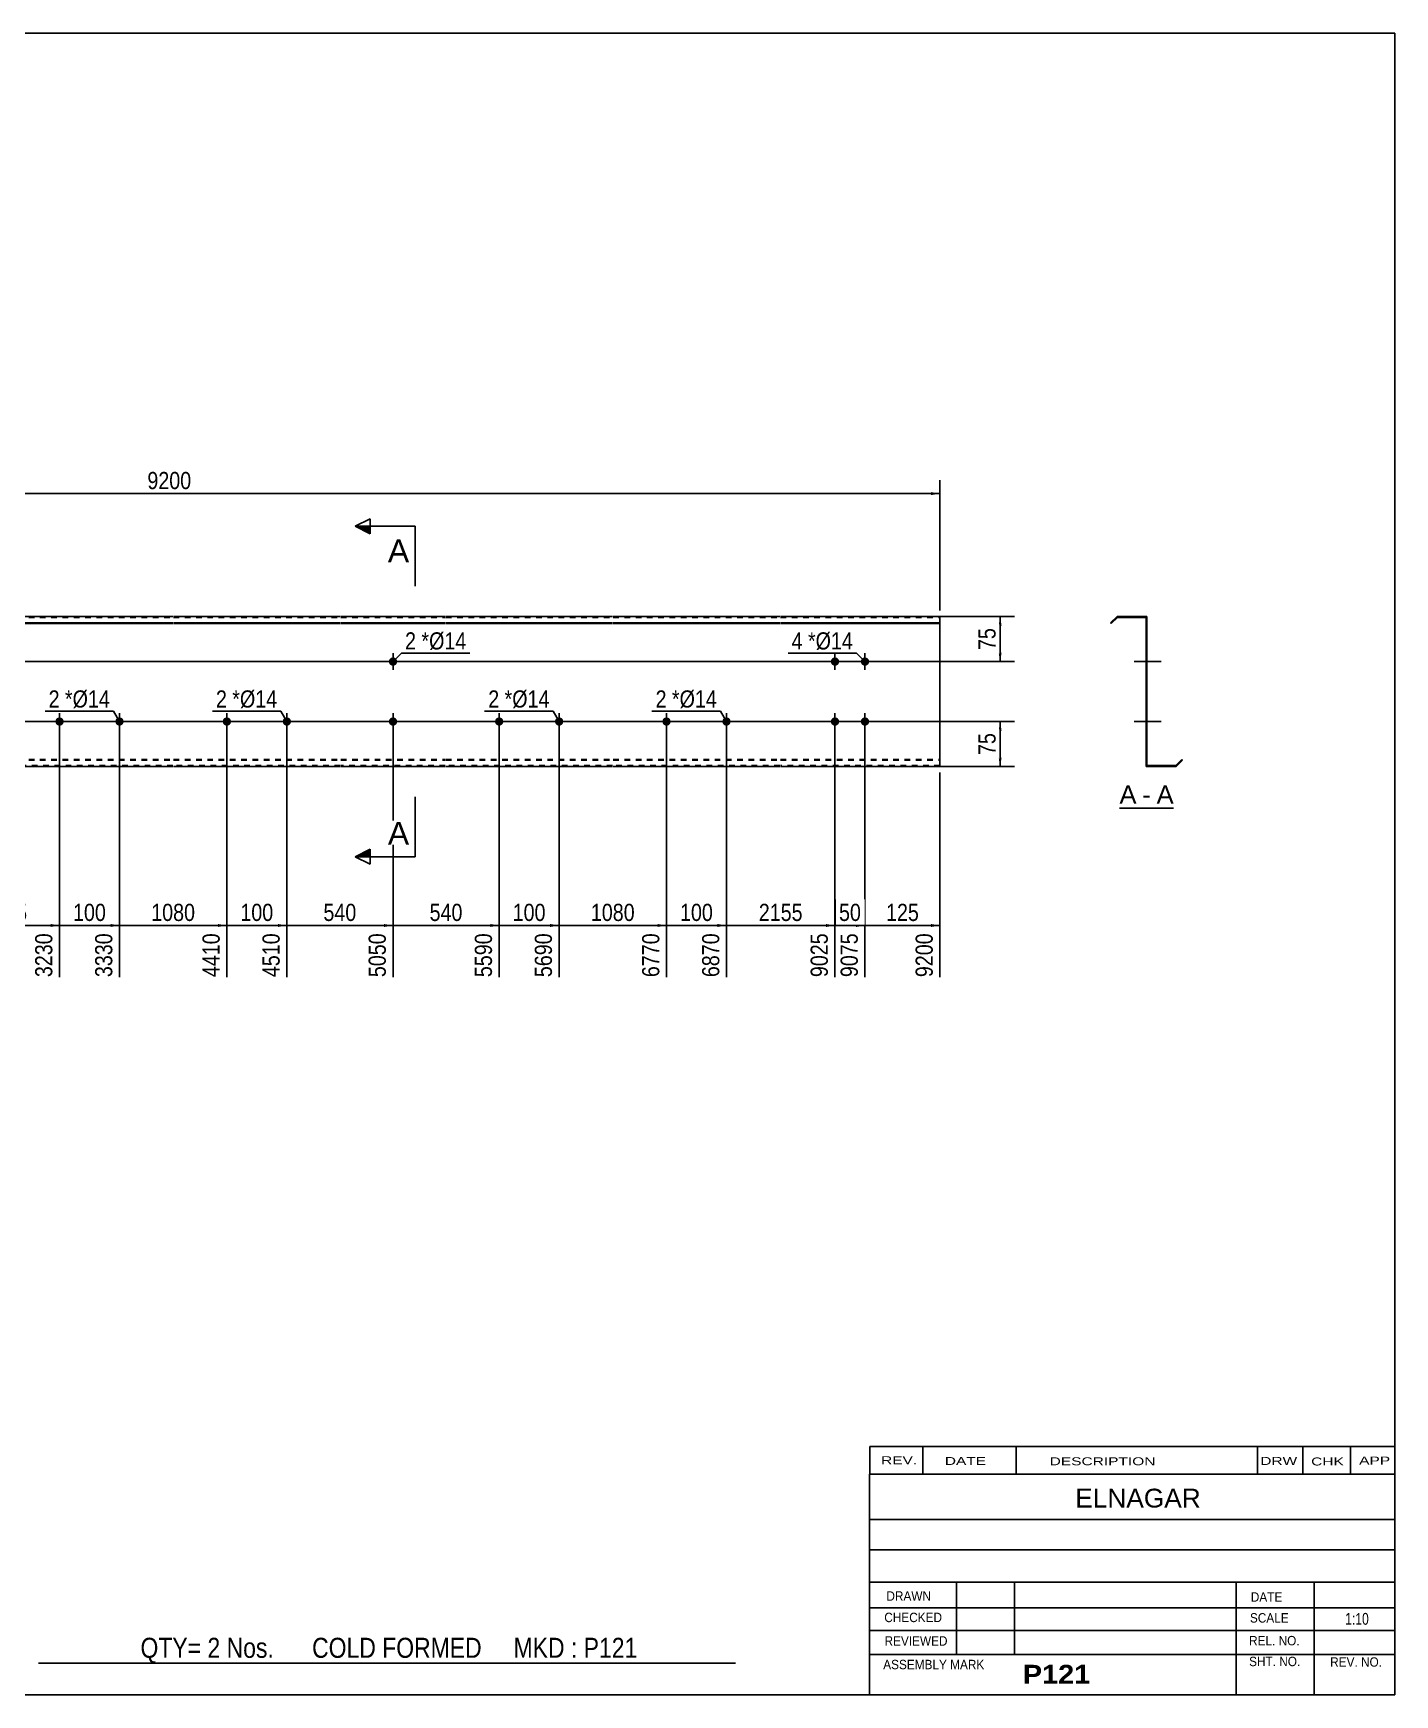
# Model space of a CAD drawing. Header units: millimetres. Extents: x -70 to 333, y -167 to 110.
# Drawn here: x 105.8 to 332.8, y -167.2 to 109.8 of the extents above; entities that cross this region are included whole.
import ezdxf

# ---------------------------------------------------------------- set-up
doc = ezdxf.new("R2010")
doc.units = ezdxf.units.MM
doc.linetypes.add('DXK_LINE_DOT1', pattern=[1.8814, 0.9407, -0.9407])
doc.styles.add('Arial', font='ARIAL.TTF', dxfattribs={"height": 0.2})
doc.styles.add('Arial Bold', font='ARIALBD.TTF', dxfattribs={"height": 0.2})
doc.styles.add('Arial Narrow', font='ARIALN.TTF', dxfattribs={"height": 0.2})

# ---------------------------------------------------------------- blocks, each defined once
blk = doc.blocks.new('Unknown-627192412-1745')
at = {"color": 5, "linetype": 'Continuous'}
for p, q in [((332.8, 109.75), (-67.2, 109.75)), ((-67.2, 109.75), (-67.2, -167.25)), ((332.8, -167.25), (332.8, 109.75)), ((-67.2, -167.25), (332.8, -167.25))]:
    blk.add_line(p, q, dxfattribs=at)
at = {"color": 174, "linetype": 'Continuous', "style": 'Arial'}
blk.add_text('Tekla structures', height=1.9102, rotation=90, dxfattribs=at).set_placement((-67.7, -166.75))
blk = doc.blocks.new('Unknown-627192412-12 - 1235')
at = {"color": 7, "linetype": 'Continuous'}
blk.add_line((286.9, -19.45), (295.93, -19.45), dxfattribs=at)
at = {"color": 0, "linetype": 'Continuous'}
blk.add_wipeout([(289.74, -18.7), (289.74, -15.5), (286.9, -15.5), (286.9, -18.7)], dxfattribs=at)
blk.add_wipeout([(292.13, -18.7), (292.13, -15.5), (290.7, -15.5), (290.7, -18.7)], dxfattribs=at)
at = {"color": 96, "linetype": 'Continuous', "style": 'Arial'}
blk.add_text('A', height=3.06, dxfattribs=at).set_placement((286.9, -18.7))
at = {"color": 0, "linetype": 'Continuous'}
blk.add_wipeout([(295.93, -18.7), (295.93, -15.5), (293.09, -15.5), (293.09, -18.7)], dxfattribs=at)
at = {"color": 96, "linetype": 'Continuous', "style": 'Arial'}
for s, p in [('A', (293.09, -18.7)), ('-', (290.7, -18.7))]:
    blk.add_text(s, height=3.06, dxfattribs=at).set_placement(p)
blk = doc.blocks.new('Bolt-627192412-1223 - 1203')
at = {"linetype": 'Continuous'}
for points in [[(183.48, -4.3, -1), (183.48, -5.7, -1)], [(193.48, -4.3, -1), (193.48, -5.7, -1)]]:
    blk.add_hatch(color=3, dxfattribs=at).paths.add_polyline_path(points)
at = {"color": 3, "linetype": 'Continuous'}
for p, q in [((182.08, -5), (184.88, -5)), ((183.48, -6.4), (183.48, -3.6)), ((192.08, -5), (194.88, -5)), ((193.48, -6.4), (193.48, -3.6))]:
    blk.add_line(p, q, dxfattribs=at)
blk = doc.blocks.new('Part-627192412-1218 - 1203')
at = {"color": 2, "linetype": 'Continuous'}
for p, q in [((0, 12.5), (0, -12.5)), ((11.6, 12.5), (0, 12.5)), ((0, 11.44), (11.6, 11.44)), ((0, 11.33), (11.6, 11.33)), ((29.89, 12.5), (11.7, 12.5)), ((11.7, 11.44), (29.89, 11.44)), ((11.7, 11.33), (29.89, 11.33)), ((64.59, 12.5), (29.99, 12.5)), ((29.99, 11.44), (64.59, 11.44)), ((29.99, 11.33), (64.59, 11.33)), ((82.88, 12.5), (64.69, 12.5)), ((64.69, 11.44), (82.88, 11.44)), ((64.69, 11.33), (82.88, 11.33)), ((101.18, 12.5), (82.98, 12.5)), ((82.98, 11.44), (101.18, 11.44)), ((82.98, 11.33), (101.18, 11.33)), ((129.08, 12.5), (101.28, 12.5)), ((101.28, 11.44), (129.08, 11.44)), ((101.28, 11.33), (129.08, 11.33)), ((156.98, 12.5), (129.18, 12.5)), ((129.18, 11.44), (156.98, 11.44)), ((129.18, 11.33), (156.98, 11.33)), ((174.48, 12.5), (157.08, 12.5)), ((157.08, 11.44), (174.48, 11.44)), ((157.08, 11.33), (174.48, 11.33)), ((202.38, 12.5), (174.58, 12.5)), ((174.58, 11.44), (202.38, 11.44)), ((174.58, 11.33), (202.38, 11.33)), ((230.28, 12.5), (202.48, 12.5)), ((202.48, 11.44), (230.28, 11.44)), ((202.48, 11.33), (230.28, 11.33)), ((256.97, 12.5), (230.38, 12.5)), ((230.38, 11.44), (256.97, 11.44)), ((230.38, 11.33), (256.97, 11.33)), ((256.97, -12.5), (256.97, 12.5)), ((11.6, -12.5), (0, -12.5)), ((29.89, -12.5), (11.7, -12.5)), ((64.59, -12.5), (29.99, -12.5)), ((82.88, -12.5), (64.69, -12.5)), ((101.18, -12.5), (82.98, -12.5)), ((129.08, -12.5), (101.28, -12.5)), ((156.98, -12.5), (129.18, -12.5)), ((174.48, -12.5), (157.08, -12.5)), ((202.38, -12.5), (174.58, -12.5)), ((230.28, -12.5), (202.48, -12.5)), ((256.97, -12.5), (230.38, -12.5))]:
    blk.add_line(p, q, dxfattribs=at)
at = {"color": 7, "linetype": 'DXK_LINE_DOT1'}
for p, q in [((0, 12.35), (11.6, 12.35)), ((11.7, 12.35), (29.89, 12.35)), ((29.99, 12.35), (64.59, 12.35)), ((64.69, 12.35), (82.88, 12.35)), ((82.98, 12.35), (101.18, 12.35)), ((101.28, 12.35), (129.08, 12.35)), ((129.18, 12.35), (156.98, 12.35)), ((157.08, 12.35), (174.48, 12.35)), ((174.58, 12.35), (202.38, 12.35)), ((202.48, 12.35), (230.28, 12.35)), ((230.38, 12.35), (256.97, 12.35)), ((0, -11.33), (11.6, -11.33)), ((0, -11.44), (11.6, -11.44)), ((11.6, -12.35), (0, -12.35)), ((11.7, -11.33), (29.89, -11.33)), ((11.7, -11.44), (29.89, -11.44)), ((29.89, -12.35), (11.7, -12.35)), ((29.99, -11.33), (64.59, -11.33)), ((29.99, -11.44), (64.59, -11.44)), ((64.59, -12.35), (29.99, -12.35)), ((64.69, -11.33), (82.88, -11.33)), ((64.69, -11.44), (82.88, -11.44)), ((82.88, -12.35), (64.69, -12.35)), ((82.98, -11.33), (101.18, -11.33)), ((82.98, -11.44), (101.18, -11.44)), ((101.18, -12.35), (82.98, -12.35)), ((101.28, -11.33), (129.08, -11.33)), ((101.28, -11.44), (129.08, -11.44)), ((129.08, -12.35), (101.28, -12.35)), ((129.18, -11.33), (156.98, -11.33)), ((129.18, -11.44), (156.98, -11.44)), ((156.98, -12.35), (129.18, -12.35)), ((157.08, -11.33), (174.48, -11.33)), ((157.08, -11.44), (174.48, -11.44)), ((174.48, -12.35), (157.08, -12.35)), ((174.58, -11.33), (202.38, -11.33)), ((174.58, -11.44), (202.38, -11.44)), ((202.38, -12.35), (174.58, -12.35)), ((202.48, -11.33), (230.28, -11.33)), ((202.48, -11.44), (230.28, -11.44)), ((230.28, -12.35), (202.48, -12.35)), ((230.38, -11.33), (256.97, -11.33)), ((230.38, -11.44), (256.97, -11.44)), ((256.97, -12.35), (230.38, -12.35))]:
    blk.add_line(p, q, dxfattribs=at)
blk = doc.blocks.new('Bolt-627192412-1221 - 1203')
at = {"linetype": 'Continuous'}
for points in [[(110.18, -4.3, -1), (110.18, -5.7, -1)], [(120.18, -4.3, -1), (120.18, -5.7, -1)]]:
    blk.add_hatch(color=3, dxfattribs=at).paths.add_polyline_path(points)
at = {"color": 3, "linetype": 'Continuous'}
for p, q in [((108.78, -5), (111.58, -5)), ((110.18, -6.4), (110.18, -3.6)), ((118.78, -5), (121.58, -5)), ((120.18, -6.4), (120.18, -3.6))]:
    blk.add_line(p, q, dxfattribs=at)
blk = doc.blocks.new('Bolt-627192412-1222 - 1203')
at = {"linetype": 'Continuous'}
for points in [[(138.08, -4.3, -1), (138.08, -5.7, -1)], [(148.08, -4.3, -1), (148.08, -5.7, -1)]]:
    blk.add_hatch(color=3, dxfattribs=at).paths.add_polyline_path(points)
at = {"color": 3, "linetype": 'Continuous'}
for p, q in [((136.68, -5), (139.48, -5)), ((138.08, -6.4), (138.08, -3.6)), ((146.68, -5), (149.48, -5)), ((148.08, -6.4), (148.08, -3.6))]:
    blk.add_line(p, q, dxfattribs=at)
blk = doc.blocks.new('Bolt-627192412-1224 - 1203')
at = {"linetype": 'Continuous'}
for points in [[(211.38, -4.3, -1), (211.38, -5.7, -1)], [(221.38, -4.3, -1), (221.38, -5.7, -1)]]:
    blk.add_hatch(color=3, dxfattribs=at).paths.add_polyline_path(points)
at = {"color": 3, "linetype": 'Continuous'}
for p, q in [((209.98, -5), (212.78, -5)), ((211.38, -6.4), (211.38, -3.6)), ((219.98, -5), (222.78, -5)), ((221.38, -6.4), (221.38, -3.6))]:
    blk.add_line(p, q, dxfattribs=at)
blk = doc.blocks.new('Bolt-627192412-1225 - 1203')
at = {"linetype": 'Continuous'}
for points in [[(238.77, 5, -1), (240.17, 5, -1)], [(243.77, 5, -1), (245.17, 5, -1)], [(238.77, -5, -1), (240.17, -5, -1)], [(243.77, -5, -1), (245.17, -5, -1)]]:
    blk.add_hatch(color=3, dxfattribs=at).paths.add_polyline_path(points)
at = {"color": 3, "linetype": 'Continuous'}
for p, q in [((239.47, 3.6), (239.47, 6.4)), ((244.47, 3.6), (244.47, 6.4)), ((238.07, 5), (240.87, 5)), ((243.07, 5), (245.87, 5)), ((238.07, -5), (240.87, -5)), ((239.47, -6.4), (239.47, -3.6)), ((243.07, -5), (245.87, -5)), ((244.47, -6.4), (244.47, -3.6))]:
    blk.add_line(p, q, dxfattribs=at)
blk = doc.blocks.new('Bolt-627192412-1229 - 1203')
at = {"linetype": 'Continuous'}
for points in [[(166.48, 5, -1), (165.08, 5, -1)], [(166.48, -5, -1), (165.08, -5, -1)]]:
    blk.add_hatch(color=3, dxfattribs=at).paths.add_polyline_path(points)
at = {"color": 3, "linetype": 'Continuous'}
for p, q in [((165.78, 6.4), (165.78, 3.6)), ((167.18, 5), (164.38, 5)), ((167.18, -5), (164.38, -5)), ((165.78, -3.6), (165.78, -6.4))]:
    blk.add_line(p, q, dxfattribs=at)
blk = doc.blocks.new('Bolt-627192412-1240 - 1235')
at = {"linetype": 'Continuous'}
blk.add_hatch(color=3, dxfattribs=at).paths.add_polyline_path([(291.49, -5.7), (291.49, -4.3), (291.34, -4.3), (291.34, -5.7)])
blk.add_hatch(color=3, dxfattribs=at).paths.add_polyline_path([(291.49, -5.7), (291.49, -4.3), (291.34, -4.3), (291.34, -5.7)])
at = {"color": 3, "linetype": 'Continuous'}
for p, q in [((290.39, -5), (293.14, -5)), ((290.39, -5), (293.14, -5)), ((291.34, -4.3), (291.49, -4.3)), ((291.34, -4.3), (291.49, -4.3)), ((291.34, -5.7), (291.49, -5.7)), ((291.34, -5.7), (291.49, -5.7))]:
    blk.add_line(p, q, dxfattribs=at)
blk = doc.blocks.new('Part-627192412-1237 - 1235')
at = {"color": 2, "linetype": 'Continuous'}
for p, q in [((286.49, 12.5), (285.43, 11.44)), ((285.43, 11.44), (285.54, 11.33)), ((286.55, 12.35), (285.54, 11.33)), ((286.49, 12.5), (291.49, 12.5)), ((286.55, 12.35), (291.34, 12.35)), ((291.34, 12.35), (291.34, -12.5)), ((291.49, -12.35), (291.49, 12.5)), ((296.34, -12.5), (291.34, -12.5)), ((296.28, -12.35), (291.49, -12.35)), ((296.28, -12.35), (297.29, -11.33)), ((296.34, -12.5), (297.4, -11.44)), ((297.4, -11.44), (297.29, -11.33))]:
    blk.add_line(p, q, dxfattribs=at)
blk = doc.blocks.new('Bolt-627192412-1238 - 1235')
at = {"linetype": 'Continuous'}
blk.add_hatch(color=3, dxfattribs=at).paths.add_polyline_path([(291.34, 5.7), (291.34, 4.3), (291.49, 4.3), (291.49, 5.7)])
blk.add_hatch(color=3, dxfattribs=at).paths.add_polyline_path([(291.34, 5.7), (291.34, 4.3), (291.49, 4.3), (291.49, 5.7)])
at = {"color": 3, "linetype": 'Continuous'}
for p, q in [((291.34, 5.7), (291.49, 5.7)), ((291.34, 5.7), (291.49, 5.7)), ((290.54, 5), (293.84, 5)), ((290.54, 5), (293.84, 5)), ((291.34, 4.3), (291.49, 4.3)), ((291.34, 4.3), (291.49, 4.3))]:
    blk.add_line(p, q, dxfattribs=at)
blk = doc.blocks.new('Bolt-627192412-1239 - 1235')
at = {"linetype": 'Continuous'}
blk.add_hatch(color=3, dxfattribs=at).paths.add_polyline_path([(291.34, -4.3), (291.34, -5.7), (291.49, -5.7), (291.49, -4.3)])
blk.add_hatch(color=3, dxfattribs=at).paths.add_polyline_path([(291.34, -4.3), (291.34, -5.7), (291.49, -5.7), (291.49, -4.3)])
at = {"color": 3, "linetype": 'Continuous'}
for p, q in [((290.54, -5), (293.84, -5)), ((290.54, -5), (293.84, -5)), ((291.34, -4.3), (291.49, -4.3)), ((291.34, -4.3), (291.49, -4.3)), ((291.34, -5.7), (291.49, -5.7)), ((291.34, -5.7), (291.49, -5.7))]:
    blk.add_line(p, q, dxfattribs=at)
blk = doc.blocks.new('Bolt-627192412-1241 - 1235')
at = {"linetype": 'Continuous'}
blk.add_hatch(color=3, dxfattribs=at).paths.add_polyline_path([(291.49, -5.7), (291.49, -4.3), (291.34, -4.3), (291.34, -5.7)])
blk.add_hatch(color=3, dxfattribs=at).paths.add_polyline_path([(291.49, -5.7), (291.49, -4.3), (291.34, -4.3), (291.34, -5.7)])
at = {"color": 3, "linetype": 'Continuous'}
for p, q in [((290.39, -5), (293.14, -5)), ((290.39, -5), (293.14, -5)), ((291.34, -4.3), (291.49, -4.3)), ((291.34, -4.3), (291.49, -4.3)), ((291.34, -5.7), (291.49, -5.7)), ((291.34, -5.7), (291.49, -5.7))]:
    blk.add_line(p, q, dxfattribs=at)
blk = doc.blocks.new('Bolt-627192412-1242 - 1235')
at = {"linetype": 'Continuous'}
blk.add_hatch(color=3, dxfattribs=at).paths.add_polyline_path([(291.49, -5.7), (291.49, -4.3), (291.34, -4.3), (291.34, -5.7)])
blk.add_hatch(color=3, dxfattribs=at).paths.add_polyline_path([(291.49, -5.7), (291.49, -4.3), (291.34, -4.3), (291.34, -5.7)])
at = {"color": 3, "linetype": 'Continuous'}
for p, q in [((290.39, -5), (293.14, -5)), ((290.39, -5), (293.14, -5)), ((291.34, -4.3), (291.49, -4.3)), ((291.34, -4.3), (291.49, -4.3)), ((291.34, -5.7), (291.49, -5.7)), ((291.34, -5.7), (291.49, -5.7))]:
    blk.add_line(p, q, dxfattribs=at)
blk = doc.blocks.new('Bolt-627192412-1243 - 1235')
at = {"linetype": 'Continuous'}
blk.add_hatch(color=3, dxfattribs=at).paths.add_polyline_path([(291.49, -5.7), (291.49, -4.3), (291.34, -4.3), (291.34, -5.7)])
blk.add_hatch(color=3, dxfattribs=at).paths.add_polyline_path([(291.49, -5.7), (291.49, -4.3), (291.34, -4.3), (291.34, -5.7)])
at = {"color": 3, "linetype": 'Continuous'}
for p, q in [((290.39, -5), (293.14, -5)), ((290.39, -5), (293.14, -5)), ((291.34, -4.3), (291.49, -4.3)), ((291.34, -4.3), (291.49, -4.3)), ((291.34, -5.7), (291.49, -5.7)), ((291.34, -5.7), (291.49, -5.7))]:
    blk.add_line(p, q, dxfattribs=at)
blk = doc.blocks.new('Bolt-627192412-1244 - 1235')
at = {"linetype": 'Continuous'}
for points in [[(291.34, 5.7), (291.34, 4.3), (291.49, 4.3), (291.49, 5.7)], [(291.34, 5.7), (291.34, 4.3), (291.49, 4.3), (291.49, 5.7)], [(291.34, -4.3), (291.34, -5.7), (291.49, -5.7), (291.49, -4.3)], [(291.34, -4.3), (291.34, -5.7), (291.49, -5.7), (291.49, -4.3)]]:
    blk.add_hatch(color=3, dxfattribs=at).paths.add_polyline_path(points)
at = {"color": 3, "linetype": 'Continuous'}
for p, q in [((291.49, 5.7), (291.34, 5.7)), ((291.49, 5.7), (291.34, 5.7)), ((292.79, 5), (289.49, 5)), ((292.79, 5), (289.49, 5)), ((291.49, 4.3), (291.34, 4.3)), ((291.49, 4.3), (291.34, 4.3)), ((292.79, -5), (289.49, -5)), ((292.79, -5), (289.49, -5)), ((291.49, -4.3), (291.34, -4.3)), ((291.49, -4.3), (291.34, -4.3)), ((291.49, -5.7), (291.34, -5.7)), ((291.49, -5.7), (291.34, -5.7))]:
    blk.add_line(p, q, dxfattribs=at)
blk = doc.blocks.new('Bolt-627192412-1245 - 1235')
at = {"linetype": 'Continuous'}
for points in [[(291.34, 5.7), (291.34, 4.3), (291.49, 4.3), (291.49, 5.7)], [(291.34, 5.7), (291.34, 4.3), (291.49, 4.3), (291.49, 5.7)], [(291.34, -4.3), (291.34, -5.7), (291.49, -5.7), (291.49, -4.3)], [(291.34, -4.3), (291.34, -5.7), (291.49, -5.7), (291.49, -4.3)]]:
    blk.add_hatch(color=3, dxfattribs=at).paths.add_polyline_path(points)
at = {"color": 3, "linetype": 'Continuous'}
for p, q in [((291.49, 5.7), (291.34, 5.7)), ((291.49, 5.7), (291.34, 5.7)), ((292.79, 5), (289.49, 5)), ((292.79, 5), (289.49, 5)), ((291.49, 4.3), (291.34, 4.3)), ((291.49, 4.3), (291.34, 4.3)), ((292.79, -5), (289.49, -5)), ((292.79, -5), (289.49, -5)), ((291.49, -4.3), (291.34, -4.3)), ((291.49, -4.3), (291.34, -4.3)), ((291.49, -5.7), (291.34, -5.7)), ((291.49, -5.7), (291.34, -5.7))]:
    blk.add_line(p, q, dxfattribs=at)
blk = doc.blocks.new('Bolt-627192412-1246 - 1235')
at = {"linetype": 'Continuous'}
blk.add_hatch(color=3, dxfattribs=at).paths.add_polyline_path([(291.34, 5.7), (291.34, 4.3), (291.49, 4.3), (291.49, 5.7)])
blk.add_hatch(color=3, dxfattribs=at).paths.add_polyline_path([(291.34, 5.7), (291.34, 4.3), (291.49, 4.3), (291.49, 5.7)])
at = {"color": 3, "linetype": 'Continuous'}
for p, q in [((291.34, 5.7), (291.49, 5.7)), ((291.34, 5.7), (291.49, 5.7)), ((290.54, 5), (293.84, 5)), ((290.54, 5), (293.84, 5)), ((291.34, 4.3), (291.49, 4.3)), ((291.34, 4.3), (291.49, 4.3))]:
    blk.add_line(p, q, dxfattribs=at)
blk = doc.blocks.new('Bolt-627192412-1247 - 1235')
at = {"linetype": 'Continuous'}
blk.add_hatch(color=3, dxfattribs=at).paths.add_polyline_path([(291.34, -4.3), (291.34, -5.7), (291.49, -5.7), (291.49, -4.3)])
blk.add_hatch(color=3, dxfattribs=at).paths.add_polyline_path([(291.34, -4.3), (291.34, -5.7), (291.49, -5.7), (291.49, -4.3)])
at = {"color": 3, "linetype": 'Continuous'}
for p, q in [((290.54, -5), (293.84, -5)), ((290.54, -5), (293.84, -5)), ((291.34, -4.3), (291.49, -4.3)), ((291.34, -4.3), (291.49, -4.3)), ((291.34, -5.7), (291.49, -5.7)), ((291.34, -5.7), (291.49, -5.7))]:
    blk.add_line(p, q, dxfattribs=at)
blk = doc.blocks.new('Bolt-627192412-1248 - 1235')
at = {"linetype": 'Continuous'}
for points in [[(291.49, 4.3), (291.49, 5.7), (291.34, 5.7), (291.34, 4.3)], [(291.49, -5.7), (291.49, -4.3), (291.34, -4.3), (291.34, -5.7)]]:
    blk.add_hatch(color=3, dxfattribs=at).paths.add_polyline_path(points)
at = {"color": 3, "linetype": 'Continuous'}
for p, q in [((291.49, 5.7), (291.34, 5.7)), ((291.49, 5), (289.34, 5)), ((291.49, 4.3), (291.34, 4.3)), ((291.49, -5), (289.34, -5)), ((291.49, -4.3), (291.34, -4.3)), ((291.49, -5.7), (291.34, -5.7))]:
    blk.add_line(p, q, dxfattribs=at)
blk = doc.blocks.new('StraightDimension-627192412-1347 - 1203')
at = {"linetype": 'Continuous'}
for points in [[(266.75, 11), (267, 12.5), (267.25, 11)], [(267.25, 6.5), (267, 5), (266.75, 6.5)]]:
    blk.add_hatch(color=7, dxfattribs=at).paths.add_polyline_path(points)
at = {"color": 7, "linetype": 'Continuous'}
for p, q in [((245.47, 12.5), (269.4, 12.5)), ((267, 5), (267, 12.5)), ((93.08, 5), (269.4, 5))]:
    blk.add_line(p, q, dxfattribs=at)
at = {"color": 0}
blk.add_wipeout([(266.85, 11.18), (262.65, 11.18), (262.65, 6.32), (266.85, 6.32)], dxfattribs=at)
at = {"color": 3, "style": 'Arial Narrow'}
blk.add_text('75', height=2.863, rotation=90.0002, dxfattribs=at).set_placement((266.25, 6.92))
blk = doc.blocks.new('StraightDimension-627192412-1365 - 1203')
at = {"linetype": 'Continuous'}
for points in [[(1.5, 32.75), (0, 33), (1.5, 33.25)], [(255.47, 33.25), (256.97, 33), (255.47, 32.75)]]:
    blk.add_hatch(color=7, dxfattribs=at).paths.add_polyline_path(points)
at = {"color": 7, "linetype": 'Continuous'}
for p, q in [((0, 13.5), (0, 35.25)), ((256.97, 13.5), (256.97, 35.25)), ((0, 33), (256.97, 33))]:
    blk.add_line(p, q, dxfattribs=at)
at = {"color": 0}
blk.add_wipeout([(132.74, 33.15), (132.74, 37.35), (124.23, 37.35), (124.23, 33.15)], dxfattribs=at)
at = {"color": 3, "style": 'Arial Narrow'}
blk.add_text('9200', height=2.863, dxfattribs=at).set_placement((124.83, 33.75))
blk = doc.blocks.new('StraightDimension-627192412-1269 - 1203')
at = {"linetype": 'Continuous'}
blk.add_hatch(color=7, dxfattribs=at).paths.add_polyline_path([(219.88, -38.75), (221.38, -39), (219.88, -39.25)])
at = {"color": 7, "linetype": 'Continuous'}
for p, q in [((211.38, -6), (211.38, -47.61)), ((221.38, -6), (221.38, -47.61)), ((211.38, -39), (221.38, -39))]:
    blk.add_line(p, q, dxfattribs=at)
at = {"color": 0}
blk.add_wipeout([(219.72, -38.85), (219.72, -34.65), (213.03, -34.65), (213.03, -38.85)], dxfattribs=at)
at = {"color": 3, "style": 'Arial Narrow'}
blk.add_text('100', height=2.863, dxfattribs=at).set_placement((213.63, -38.25))
at = {"color": 0, "linetype": 'Continuous'}
blk.add_wipeout([(220.78, -39.7), (216.58, -39.7), (216.58, -48.21), (220.78, -48.21)], dxfattribs=at)
at = {"color": 3, "linetype": 'Continuous', "style": 'Arial Narrow'}
blk.add_text('6870', height=2.863, rotation=90.0002, dxfattribs=at).set_placement((220.18, -47.61))
blk = doc.blocks.new('StraightDimension-627192412-1266 - 1203')
at = {"linetype": 'Continuous'}
blk.add_hatch(color=7, dxfattribs=at).paths.add_polyline_path([(255.47, -38.75), (256.97, -39), (255.47, -39.25)])
at = {"color": 7, "linetype": 'Continuous'}
for p, q in [((244.47, -6), (244.47, -47.61)), ((256.97, -13.5), (256.97, -47.61)), ((244.47, -39), (256.97, -39))]:
    blk.add_line(p, q, dxfattribs=at)
at = {"color": 0}
blk.add_wipeout([(254.06, -38.85), (254.06, -34.65), (247.38, -34.65), (247.38, -38.85)], dxfattribs=at)
at = {"color": 3, "style": 'Arial Narrow'}
blk.add_text('125', height=2.863, dxfattribs=at).set_placement((247.98, -38.25))
at = {"color": 0, "linetype": 'Continuous'}
blk.add_wipeout([(256.37, -39.7), (252.17, -39.7), (252.17, -48.21), (256.37, -48.21)], dxfattribs=at)
at = {"color": 3, "linetype": 'Continuous', "style": 'Arial Narrow'}
blk.add_text('9200', height=2.863, rotation=90.0002, dxfattribs=at).set_placement((255.77, -47.61))
blk = doc.blocks.new('StraightDimension-627192412-1267 - 1203')
at = {"linetype": 'Continuous'}
blk.add_hatch(color=7, dxfattribs=at).paths.add_polyline_path([(242.97, -38.75), (244.47, -39), (242.97, -39.25)])
at = {"color": 7, "linetype": 'Continuous'}
for p, q in [((239.47, -6), (239.47, -47.61)), ((244.47, -6), (244.47, -47.61)), ((239.47, -39), (244.47, -39))]:
    blk.add_line(p, q, dxfattribs=at)
at = {"color": 0}
blk.add_wipeout([(244.4, -38.85), (244.4, -34.65), (239.54, -34.65), (239.54, -38.85)], dxfattribs=at)
at = {"color": 3, "style": 'Arial Narrow'}
blk.add_text('50', height=2.863, dxfattribs=at).set_placement((240.14, -38.25))
at = {"color": 0, "linetype": 'Continuous'}
blk.add_wipeout([(243.87, -39.7), (239.67, -39.7), (239.67, -48.21), (243.87, -48.21)], dxfattribs=at)
at = {"color": 3, "linetype": 'Continuous', "style": 'Arial Narrow'}
blk.add_text('9075', height=2.863, rotation=90.0002, dxfattribs=at).set_placement((243.27, -47.61))
blk = doc.blocks.new('StraightDimension-627192412-1268 - 1203')
at = {"linetype": 'Continuous'}
blk.add_hatch(color=7, dxfattribs=at).paths.add_polyline_path([(237.97, -38.75), (239.47, -39), (237.97, -39.25)])
at = {"color": 7, "linetype": 'Continuous'}
for p, q in [((221.38, -6), (221.38, -47.61)), ((239.47, -6), (239.47, -47.61)), ((221.38, -39), (239.47, -39))]:
    blk.add_line(p, q, dxfattribs=at)
at = {"color": 0}
blk.add_wipeout([(234.68, -38.85), (234.68, -34.65), (226.17, -34.65), (226.17, -38.85)], dxfattribs=at)
at = {"color": 3, "style": 'Arial Narrow'}
blk.add_text('2155', height=2.863, dxfattribs=at).set_placement((226.77, -38.25))
at = {"color": 0, "linetype": 'Continuous'}
blk.add_wipeout([(238.87, -39.7), (234.67, -39.7), (234.67, -48.21), (238.87, -48.21)], dxfattribs=at)
at = {"color": 3, "linetype": 'Continuous', "style": 'Arial Narrow'}
blk.add_text('9025', height=2.863, rotation=90.0002, dxfattribs=at).set_placement((238.27, -47.61))
blk = doc.blocks.new('StraightDimension-627192412-1270 - 1203')
at = {"linetype": 'Continuous'}
blk.add_hatch(color=7, dxfattribs=at).paths.add_polyline_path([(209.88, -38.75), (211.38, -39), (209.88, -39.25)])
at = {"color": 7, "linetype": 'Continuous'}
for p, q in [((193.48, -6), (193.48, -47.61)), ((211.38, -6), (211.38, -47.61)), ((193.48, -39), (211.38, -39))]:
    blk.add_line(p, q, dxfattribs=at)
at = {"color": 0}
blk.add_wipeout([(206.68, -38.85), (206.68, -34.65), (198.17, -34.65), (198.17, -38.85)], dxfattribs=at)
at = {"color": 3, "style": 'Arial Narrow'}
blk.add_text('1080', height=2.863, dxfattribs=at).set_placement((198.77, -38.25))
at = {"color": 0, "linetype": 'Continuous'}
blk.add_wipeout([(210.78, -39.7), (206.58, -39.7), (206.58, -48.21), (210.78, -48.21)], dxfattribs=at)
at = {"color": 3, "linetype": 'Continuous', "style": 'Arial Narrow'}
blk.add_text('6770', height=2.863, rotation=90.0002, dxfattribs=at).set_placement((210.18, -47.61))
blk = doc.blocks.new('StraightDimension-627192412-1271 - 1203')
at = {"linetype": 'Continuous'}
blk.add_hatch(color=7, dxfattribs=at).paths.add_polyline_path([(191.98, -38.75), (193.48, -39), (191.98, -39.25)])
at = {"color": 7, "linetype": 'Continuous'}
for p, q in [((183.48, -6), (183.48, -47.61)), ((193.48, -6), (193.48, -47.61)), ((183.48, -39), (193.48, -39))]:
    blk.add_line(p, q, dxfattribs=at)
at = {"color": 0}
blk.add_wipeout([(191.82, -38.85), (191.82, -34.65), (185.13, -34.65), (185.13, -38.85)], dxfattribs=at)
at = {"color": 3, "style": 'Arial Narrow'}
blk.add_text('100', height=2.863, dxfattribs=at).set_placement((185.73, -38.25))
at = {"color": 0, "linetype": 'Continuous'}
blk.add_wipeout([(192.88, -39.7), (188.68, -39.7), (188.68, -48.21), (192.88, -48.21)], dxfattribs=at)
at = {"color": 3, "linetype": 'Continuous', "style": 'Arial Narrow'}
blk.add_text('5690', height=2.863, rotation=90.0002, dxfattribs=at).set_placement((192.28, -47.61))
blk = doc.blocks.new('StraightDimension-627192412-1272 - 1203')
at = {"linetype": 'Continuous'}
blk.add_hatch(color=7, dxfattribs=at).paths.add_polyline_path([(181.98, -38.75), (183.48, -39), (181.98, -39.25)])
at = {"color": 7, "linetype": 'Continuous'}
for p, q in [((165.78, -6), (165.78, -47.61)), ((183.48, -6), (183.48, -47.61)), ((165.78, -39), (183.48, -39))]:
    blk.add_line(p, q, dxfattribs=at)
at = {"color": 0}
blk.add_wipeout([(177.97, -38.85), (177.97, -34.65), (171.28, -34.65), (171.28, -38.85)], dxfattribs=at)
at = {"color": 3, "style": 'Arial Narrow'}
blk.add_text('540', height=2.863, dxfattribs=at).set_placement((171.88, -38.25))
at = {"color": 0, "linetype": 'Continuous'}
blk.add_wipeout([(182.88, -39.7), (178.68, -39.7), (178.68, -48.21), (182.88, -48.21)], dxfattribs=at)
at = {"color": 3, "linetype": 'Continuous', "style": 'Arial Narrow'}
blk.add_text('5590', height=2.863, rotation=90.0002, dxfattribs=at).set_placement((182.28, -47.61))
blk = doc.blocks.new('StraightDimension-627192412-1273 - 1203')
at = {"linetype": 'Continuous'}
blk.add_hatch(color=7, dxfattribs=at).paths.add_polyline_path([(164.28, -38.75), (165.78, -39), (164.28, -39.25)])
at = {"color": 7, "linetype": 'Continuous'}
for p, q in [((148.08, -6), (148.08, -47.61)), ((165.78, -6), (165.78, -47.61)), ((148.08, -39), (165.78, -39))]:
    blk.add_line(p, q, dxfattribs=at)
at = {"color": 0}
blk.add_wipeout([(160.27, -38.85), (160.27, -34.65), (153.58, -34.65), (153.58, -38.85)], dxfattribs=at)
at = {"color": 3, "style": 'Arial Narrow'}
blk.add_text('540', height=2.863, dxfattribs=at).set_placement((154.18, -38.25))
at = {"color": 0, "linetype": 'Continuous'}
blk.add_wipeout([(165.18, -39.7), (160.98, -39.7), (160.98, -48.21), (165.18, -48.21)], dxfattribs=at)
at = {"color": 3, "linetype": 'Continuous', "style": 'Arial Narrow'}
blk.add_text('5050', height=2.863, rotation=90.0002, dxfattribs=at).set_placement((164.58, -47.61))
blk = doc.blocks.new('StraightDimension-627192412-1274 - 1203')
at = {"linetype": 'Continuous'}
blk.add_hatch(color=7, dxfattribs=at).paths.add_polyline_path([(146.58, -38.75), (148.08, -39), (146.58, -39.25)])
at = {"color": 7, "linetype": 'Continuous'}
for p, q in [((138.08, -6), (138.08, -47.61)), ((148.08, -6), (148.08, -47.61)), ((138.08, -39), (148.08, -39))]:
    blk.add_line(p, q, dxfattribs=at)
at = {"color": 0}
blk.add_wipeout([(146.42, -38.85), (146.42, -34.65), (139.73, -34.65), (139.73, -38.85)], dxfattribs=at)
at = {"color": 3, "style": 'Arial Narrow'}
blk.add_text('100', height=2.863, dxfattribs=at).set_placement((140.33, -38.25))
at = {"color": 0, "linetype": 'Continuous'}
blk.add_wipeout([(147.48, -39.7), (143.28, -39.7), (143.28, -48.21), (147.48, -48.21)], dxfattribs=at)
at = {"color": 3, "linetype": 'Continuous', "style": 'Arial Narrow'}
blk.add_text('4510', height=2.863, rotation=90.0002, dxfattribs=at).set_placement((146.88, -47.61))
blk = doc.blocks.new('StraightDimension-627192412-1275 - 1203')
at = {"linetype": 'Continuous'}
blk.add_hatch(color=7, dxfattribs=at).paths.add_polyline_path([(136.58, -38.75), (138.08, -39), (136.58, -39.25)])
at = {"color": 7, "linetype": 'Continuous'}
for p, q in [((120.18, -6), (120.18, -47.61)), ((138.08, -6), (138.08, -47.61)), ((120.18, -39), (138.08, -39))]:
    blk.add_line(p, q, dxfattribs=at)
at = {"color": 0}
blk.add_wipeout([(133.38, -38.85), (133.38, -34.65), (124.87, -34.65), (124.87, -38.85)], dxfattribs=at)
at = {"color": 3, "style": 'Arial Narrow'}
blk.add_text('1080', height=2.863, dxfattribs=at).set_placement((125.47, -38.25))
at = {"color": 0, "linetype": 'Continuous'}
blk.add_wipeout([(137.48, -39.7), (133.28, -39.7), (133.28, -48.21), (137.48, -48.21)], dxfattribs=at)
at = {"color": 3, "linetype": 'Continuous', "style": 'Arial Narrow'}
blk.add_text('4410', height=2.863, rotation=90.0002, dxfattribs=at).set_placement((136.88, -47.61))
blk = doc.blocks.new('StraightDimension-627192412-1276 - 1203')
at = {"linetype": 'Continuous'}
blk.add_hatch(color=7, dxfattribs=at).paths.add_polyline_path([(118.68, -38.75), (120.18, -39), (118.68, -39.25)])
at = {"color": 7, "linetype": 'Continuous'}
for p, q in [((110.18, -6), (110.18, -47.61)), ((120.18, -6), (120.18, -47.61)), ((110.18, -39), (120.18, -39))]:
    blk.add_line(p, q, dxfattribs=at)
at = {"color": 0}
blk.add_wipeout([(118.52, -38.85), (118.52, -34.65), (111.83, -34.65), (111.83, -38.85)], dxfattribs=at)
at = {"color": 3, "style": 'Arial Narrow'}
blk.add_text('100', height=2.863, dxfattribs=at).set_placement((112.43, -38.25))
at = {"color": 0, "linetype": 'Continuous'}
blk.add_wipeout([(119.58, -39.7), (115.38, -39.7), (115.38, -48.21), (119.58, -48.21)], dxfattribs=at)
at = {"color": 3, "linetype": 'Continuous', "style": 'Arial Narrow'}
blk.add_text('3330', height=2.863, rotation=90.0002, dxfattribs=at).set_placement((118.98, -47.61))
blk = doc.blocks.new('StraightDimension-627192412-1277 - 1203')
at = {"linetype": 'Continuous'}
blk.add_hatch(color=7, dxfattribs=at).paths.add_polyline_path([(108.68, -38.75), (110.18, -39), (108.68, -39.25)])
at = {"color": 7, "linetype": 'Continuous'}
for p, q in [((92.08, -6), (92.08, -47.61)), ((110.18, -6), (110.18, -47.61)), ((92.08, -39), (110.18, -39))]:
    blk.add_line(p, q, dxfattribs=at)
at = {"color": 0}
blk.add_wipeout([(105.38, -38.85), (105.38, -34.65), (96.87, -34.65), (96.87, -38.85)], dxfattribs=at)
at = {"color": 3, "style": 'Arial Narrow'}
blk.add_text('1155', height=2.863, dxfattribs=at).set_placement((97.47, -38.25))
at = {"color": 0, "linetype": 'Continuous'}
blk.add_wipeout([(109.58, -39.7), (105.38, -39.7), (105.38, -48.21), (109.58, -48.21)], dxfattribs=at)
at = {"color": 3, "linetype": 'Continuous', "style": 'Arial Narrow'}
blk.add_text('3230', height=2.863, rotation=90.0002, dxfattribs=at).set_placement((108.98, -47.61))
blk = doc.blocks.new('StraightDimension-627192412-1354 - 1203')
at = {"linetype": 'Continuous'}
for points in [[(266.75, -6.5), (267, -5), (267.25, -6.5)], [(267.25, -11), (267, -12.5), (266.75, -11)]]:
    blk.add_hatch(color=7, dxfattribs=at).paths.add_polyline_path(points)
at = {"color": 7, "linetype": 'Continuous'}
for p, q in [((93.08, -5), (269.4, -5)), ((267, -12.5), (267, -5)), ((245.47, -12.5), (269.4, -12.5))]:
    blk.add_line(p, q, dxfattribs=at)
at = {"color": 0}
blk.add_wipeout([(266.85, -6.32), (262.65, -6.32), (262.65, -11.18), (266.85, -11.18)], dxfattribs=at)
at = {"color": 3, "style": 'Arial Narrow'}
blk.add_text('75', height=2.863, rotation=90.0002, dxfattribs=at).set_placement((266.25, -10.58))
blk = doc.blocks.new('CBS_CALLOFF-627192412-1804')
at = {"color": 7, "linetype": 'Continuous'}
blk.add_line((106.68, -161.98), (222.91, -162), dxfattribs=at)
at = {"color": 3, "linetype": 'Continuous', "style": 'Arial Narrow'}
blk.add_text('QTY= 2 Nos.      COLD FORMED     MKD : P121', height=3.3405, dxfattribs=at).set_placement((123.68, -161.09))
blk = doc.blocks.new('CBS_NAME_BLOG-627192412-1805')
at = {"color": 7, "linetype": 'Continuous'}
for p, q in [((245.21, -130.5), (332.73, -130.5)), ((245.21, -167.21), (245.21, -130.5)), ((245.21, -138.04), (332.73, -138.04)), ((245.28, -143.09), (332.8, -143.09)), ((245.21, -148.46), (332.73, -148.46)), ((259.73, -160.57), (259.73, -148.47)), ((269.42, -160.54), (269.42, -148.47)), ((306.33, -167.21), (306.33, -148.48)), ((319.38, -167.21), (319.38, -148.47)), ((245.22, -152.76), (332.8, -152.74)), ((245.21, -156.51), (332.73, -156.51)), ((245.21, -160.55), (332.73, -160.55)), ((245.21, -167.25), (332.8, -167.25))]:
    blk.add_line(p, q, dxfattribs=at)
at = {"color": 3, "linetype": 'Continuous', "style": 'Arial'}
blk.add_text('ELNAGAR', height=3.133, dxfattribs=at).set_placement((279.53, -136.03))
at = {"color": 3, "linetype": 'Continuous'}
for s, height, style, width, p in [('DRAWN', 1.566, 'Arial', 0.9, (248.04, -151.57)), ('DATE', 1.566, 'Arial', 0.9, (308.8, -151.73)), ('CHECKED', 1.566, 'Arial', 0.9, (247.69, -155.14)), ('SCALE', 1.566, 'Arial', 0.9, (308.65, -155.21)), ('1:10', 1.957, 'Arial Narrow', 0.9, (324.54, -155.57)), ('REVIEWED', 1.566, 'Arial', 0.9, (247.73, -159.06)), ('REL. NO.', 1.566, 'Arial', 0.9, (308.51, -159.01)), ('ASSEMBLY MARK', 1.5663, 'Arial', 0.9, (247.51, -162.99)), ('P121', 3.131, 'Arial Bold', 1.1, (270.79, -165.39)), ('SHT. NO.', 1.566, 'Arial', 0.9, (308.51, -162.48)), ('REV. NO.', 1.566, 'Arial', 0.9, (322.03, -162.57))]:
    blk.add_text(s, height=height, dxfattribs=dict(at, style=style, width=width)).set_placement(p)
blk = doc.blocks.new('CBS_REVISION-627192412-1806')
at = {"color": 7, "linetype": 'Continuous'}
for p, q in [((245.29, -125.87), (332.79, -125.87)), ((245.29, -125.87), (245.29, -130.5)), ((254.09, -125.87), (254.09, -130.5)), ((269.68, -125.87), (269.68, -130.44)), ((309.94, -125.87), (309.94, -130.5)), ((317.48, -125.87), (317.48, -130.5)), ((325.43, -125.87), (325.43, -130.5)), ((245.29, -130.5), (332.79, -130.5))]:
    blk.add_line(p, q, dxfattribs=at)
at = {"color": 7, "style": 'Arial Narrow', "width": 1.7}
for s, height, p in [('REV.', 1.326, (247.15, -128.82)), ('DATE', 1.326, (257.78, -128.94)), ('DESCRIPTION', 1.3257, (275.26, -128.99)), ('DRW', 1.326, (310.37, -128.93)), ('CHK', 1.326, (318.86, -129.02)), ('APP', 1.326, (326.86, -128.87))]:
    blk.add_text(s, height=height, dxfattribs=at).set_placement(p)
blk = doc.blocks.new('Mark-627192412-1392 - 1203')
at = {"color": 0}
blk.add_wipeout([(169.62, 7.01), (169.62, 10.01), (167.79, 10.01), (167.79, 7.01)], dxfattribs=at)
blk.add_wipeout([(169.62, 7.01), (169.62, 10.01), (167.79, 10.01), (167.79, 7.01)], dxfattribs=at)
at = {"color": 7, "linetype": 'Continuous'}
blk.add_line((165.78, 5), (167.19, 6.41), dxfattribs=at)
at = {"color": 0}
blk.add_wipeout([(171.8, 7.01), (171.8, 10.01), (170.52, 10.01), (170.52, 7.01)], dxfattribs=at)
blk.add_wipeout([(171.8, 7.01), (171.8, 10.01), (170.52, 10.01), (170.52, 7.01)], dxfattribs=at)
at = {"color": 3, "style": 'Arial Narrow'}
blk.add_text('2', height=2.86, dxfattribs=at).set_placement((167.79, 7.01))
at = {"color": 0}
blk.add_wipeout([(178.01, 7.01), (178.01, 10.01), (171.8, 10.01), (171.8, 7.01)], dxfattribs=at)
blk.add_wipeout([(178.01, 7.01), (178.01, 10.01), (171.8, 10.01), (171.8, 7.01)], dxfattribs=at)
at = {"color": 7, "linetype": 'Continuous'}
blk.add_line((167.19, 6.41), (178.61, 6.41), dxfattribs=at)
at = {"color": 3, "style": 'Arial Narrow'}
for s, height, p in [('*', 2.86, (170.52, 7.01)), ('Ø14', 2.863, (171.8, 7.01))]:
    blk.add_text(s, height=height, dxfattribs=at).set_placement(p)
blk = doc.blocks.new('SectionMark-627192412-1264 - 1203')
at = {"linetype": 'Continuous'}
for points in [[(161.98, 27.55), (161.98, 26.3), (159.48, 27.55)], [(161.98, -26.3), (161.98, -27.55), (159.48, -27.55)]]:
    blk.add_hatch(color=30, dxfattribs=at).paths.add_polyline_path(points)
at = {"color": 30, "linetype": 'Continuous'}
for p, q in [((159.48, 27.55), (161.98, 28.8)), ((161.98, 26.3), (161.98, 28.8)), ((169.48, 27.55), (159.48, 27.55)), ((159.48, 27.55), (161.98, 26.3)), ((159.48, -27.55), (161.98, -26.3)), ((169.48, -27.55), (159.48, -27.55)), ((161.98, -28.8), (159.48, -27.55)), ((161.98, -26.3), (161.98, -28.8))]:
    blk.add_line(p, q, dxfattribs=at)
at = {"color": 0, "linetype": 'Continuous'}
for points in [[(168.48, 21.55), (168.48, 25.55), (164.92, 25.55), (164.92, 21.55)], [(168.48, -25.55), (168.48, -21.55), (164.92, -21.55), (164.92, -25.55)]]:
    blk.add_wipeout(points, dxfattribs=at)
at = {"color": 30, "linetype": 'Continuous'}
for p, q in [((169.48, 27.55), (169.48, 17.55)), ((169.48, -27.55), (169.48, -17.55))]:
    blk.add_line(p, q, dxfattribs=at)
at = {"color": 96, "linetype": 'Continuous', "style": 'Arial'}
for p in [(164.92, 21.55), (164.92, -25.55)]:
    blk.add_text('A', height=3.82, dxfattribs=at).set_placement(p)
blk = doc.blocks.new('Mark-627192412-1386 - 1203')
at = {"color": 0}
blk.add_wipeout([(110.18, -2.67), (110.18, 0.33), (108.36, 0.33), (108.36, -2.67)], dxfattribs=at)
blk.add_wipeout([(110.18, -2.67), (110.18, 0.33), (108.36, 0.33), (108.36, -2.67)], dxfattribs=at)
blk.add_wipeout([(112.36, -2.67), (112.36, 0.33), (111.08, 0.33), (111.08, -2.67)], dxfattribs=at)
blk.add_wipeout([(112.36, -2.67), (112.36, 0.33), (111.08, 0.33), (111.08, -2.67)], dxfattribs=at)
at = {"color": 3, "style": 'Arial Narrow'}
blk.add_text('2', height=2.86, dxfattribs=at).set_placement((108.36, -2.67))
at = {"color": 0}
blk.add_wipeout([(118.58, -2.67), (118.58, 0.33), (112.36, 0.33), (112.36, -2.67)], dxfattribs=at)
blk.add_wipeout([(118.58, -2.67), (118.58, 0.33), (112.36, 0.33), (112.36, -2.67)], dxfattribs=at)
at = {"color": 7, "linetype": 'Continuous'}
for p in [(107.76, -3.27), (120.18, -5)]:
    blk.add_line(p, (119.18, -3.27), dxfattribs=at)
at = {"color": 3, "style": 'Arial Narrow'}
for s, height, p in [('*', 2.86, (111.08, -2.67)), ('Ø14', 2.863, (112.36, -2.67))]:
    blk.add_text(s, height=height, dxfattribs=at).set_placement(p)
blk = doc.blocks.new('Mark-627192412-1387 - 1203')
at = {"color": 0}
blk.add_wipeout([(138.08, -2.67), (138.08, 0.33), (136.26, 0.33), (136.26, -2.67)], dxfattribs=at)
blk.add_wipeout([(138.08, -2.67), (138.08, 0.33), (136.26, 0.33), (136.26, -2.67)], dxfattribs=at)
blk.add_wipeout([(140.26, -2.67), (140.26, 0.33), (138.98, 0.33), (138.98, -2.67)], dxfattribs=at)
blk.add_wipeout([(140.26, -2.67), (140.26, 0.33), (138.98, 0.33), (138.98, -2.67)], dxfattribs=at)
at = {"color": 3, "style": 'Arial Narrow'}
blk.add_text('2', height=2.86, dxfattribs=at).set_placement((136.26, -2.67))
at = {"color": 0}
blk.add_wipeout([(146.48, -2.67), (146.48, 0.33), (140.26, 0.33), (140.26, -2.67)], dxfattribs=at)
blk.add_wipeout([(146.48, -2.67), (146.48, 0.33), (140.26, 0.33), (140.26, -2.67)], dxfattribs=at)
at = {"color": 7, "linetype": 'Continuous'}
for p in [(135.66, -3.27), (148.08, -5)]:
    blk.add_line(p, (147.08, -3.27), dxfattribs=at)
at = {"color": 3, "style": 'Arial Narrow'}
for s, height, p in [('*', 2.86, (138.98, -2.67)), ('Ø14', 2.863, (140.26, -2.67))]:
    blk.add_text(s, height=height, dxfattribs=at).set_placement(p)
blk = doc.blocks.new('Mark-627192412-1388 - 1203')
at = {"color": 0}
blk.add_wipeout([(183.48, -2.67), (183.48, 0.33), (181.66, 0.33), (181.66, -2.67)], dxfattribs=at)
blk.add_wipeout([(183.48, -2.67), (183.48, 0.33), (181.66, 0.33), (181.66, -2.67)], dxfattribs=at)
blk.add_wipeout([(185.66, -2.67), (185.66, 0.33), (184.38, 0.33), (184.38, -2.67)], dxfattribs=at)
blk.add_wipeout([(185.66, -2.67), (185.66, 0.33), (184.38, 0.33), (184.38, -2.67)], dxfattribs=at)
at = {"color": 3, "style": 'Arial Narrow'}
blk.add_text('2', height=2.86, dxfattribs=at).set_placement((181.66, -2.67))
at = {"color": 0}
blk.add_wipeout([(191.88, -2.67), (191.88, 0.33), (185.66, 0.33), (185.66, -2.67)], dxfattribs=at)
blk.add_wipeout([(191.88, -2.67), (191.88, 0.33), (185.66, 0.33), (185.66, -2.67)], dxfattribs=at)
at = {"color": 7, "linetype": 'Continuous'}
for p in [(181.06, -3.27), (193.48, -5)]:
    blk.add_line(p, (192.48, -3.27), dxfattribs=at)
at = {"color": 3, "style": 'Arial Narrow'}
for s, height, p in [('*', 2.86, (184.38, -2.67)), ('Ø14', 2.863, (185.66, -2.67))]:
    blk.add_text(s, height=height, dxfattribs=at).set_placement(p)
blk = doc.blocks.new('Mark-627192412-1389 - 1203')
at = {"color": 0}
blk.add_wipeout([(211.38, -2.67), (211.38, 0.33), (209.56, 0.33), (209.56, -2.67)], dxfattribs=at)
blk.add_wipeout([(211.38, -2.67), (211.38, 0.33), (209.56, 0.33), (209.56, -2.67)], dxfattribs=at)
blk.add_wipeout([(213.56, -2.67), (213.56, 0.33), (212.28, 0.33), (212.28, -2.67)], dxfattribs=at)
blk.add_wipeout([(213.56, -2.67), (213.56, 0.33), (212.28, 0.33), (212.28, -2.67)], dxfattribs=at)
at = {"color": 3, "style": 'Arial Narrow'}
blk.add_text('2', height=2.86, dxfattribs=at).set_placement((209.56, -2.67))
at = {"color": 0}
blk.add_wipeout([(219.78, -2.67), (219.78, 0.33), (213.56, 0.33), (213.56, -2.67)], dxfattribs=at)
blk.add_wipeout([(219.78, -2.67), (219.78, 0.33), (213.56, 0.33), (213.56, -2.67)], dxfattribs=at)
at = {"color": 7, "linetype": 'Continuous'}
for p in [(208.96, -3.27), (221.38, -5)]:
    blk.add_line(p, (220.38, -3.27), dxfattribs=at)
at = {"color": 3, "style": 'Arial Narrow'}
for s, height, p in [('*', 2.86, (212.28, -2.67)), ('Ø14', 2.863, (213.56, -2.67))]:
    blk.add_text(s, height=height, dxfattribs=at).set_placement(p)
blk = doc.blocks.new('Mark-627192412-1390 - 1203')
at = {"color": 0}
blk.add_wipeout([(234.07, 7.01), (234.07, 10.01), (232.24, 10.01), (232.24, 7.01)], dxfattribs=at)
blk.add_wipeout([(234.07, 7.01), (234.07, 10.01), (232.24, 10.01), (232.24, 7.01)], dxfattribs=at)
blk.add_wipeout([(236.24, 7.01), (236.24, 10.01), (234.97, 10.01), (234.97, 7.01)], dxfattribs=at)
blk.add_wipeout([(236.24, 7.01), (236.24, 10.01), (234.97, 10.01), (234.97, 7.01)], dxfattribs=at)
at = {"color": 3, "style": 'Arial Narrow'}
blk.add_text('4', height=2.86, dxfattribs=at).set_placement((232.24, 7.01))
at = {"color": 0}
blk.add_wipeout([(242.46, 7.01), (242.46, 10.01), (236.24, 10.01), (236.24, 7.01)], dxfattribs=at)
blk.add_wipeout([(242.46, 7.01), (242.46, 10.01), (236.24, 10.01), (236.24, 7.01)], dxfattribs=at)
at = {"color": 7, "linetype": 'Continuous'}
for p in [(231.64, 6.41), (244.47, 5)]:
    blk.add_line(p, (243.06, 6.41), dxfattribs=at)
at = {"color": 3, "style": 'Arial Narrow'}
for s, height, p in [('*', 2.86, (234.97, 7.01)), ('Ø14', 2.863, (236.24, 7.01))]:
    blk.add_text(s, height=height, dxfattribs=at).set_placement(p)

msp = doc.modelspace()

# ---------------------------------------------------------------- block references
for name in ['Unknown-627192412-1745', 'Part-627192412-1218 - 1203', 'Part-627192412-1237 - 1235', 'Bolt-627192412-1229 - 1203', 'Bolt-627192412-1225 - 1203', 'Bolt-627192412-1248 - 1235', 'Bolt-627192412-1244 - 1235', 'Bolt-627192412-1245 - 1235', 'Bolt-627192412-1238 - 1235', 'Bolt-627192412-1246 - 1235', 'Bolt-627192412-1221 - 1203', 'Bolt-627192412-1222 - 1203', 'Bolt-627192412-1223 - 1203', 'Bolt-627192412-1224 - 1203', 'Bolt-627192412-1240 - 1235', 'Bolt-627192412-1241 - 1235', 'Bolt-627192412-1242 - 1235', 'Bolt-627192412-1243 - 1235', 'Bolt-627192412-1239 - 1235', 'Bolt-627192412-1247 - 1235', 'CBS_REVISION-627192412-1806', 'CBS_NAME_BLOG-627192412-1805', 'CBS_CALLOFF-627192412-1804']:
    msp.add_blockref(name, (0, 0))

# ---------------------------------------------------------------- next in the draw order: block references
for name in ['StraightDimension-627192412-1347 - 1203', 'StraightDimension-627192412-1269 - 1203', 'StraightDimension-627192412-1266 - 1203', 'Unknown-627192412-12 - 1235']:
    msp.add_blockref(name, (0, 0))

# ---------------------------------------------------------------- next in the draw order: block references
for name in ['StraightDimension-627192412-1365 - 1203', 'Mark-627192412-1392 - 1203', 'Mark-627192412-1390 - 1203', 'StraightDimension-627192412-1270 - 1203', 'StraightDimension-627192412-1267 - 1203']:
    msp.add_blockref(name, (0, 0))

# ---------------------------------------------------------------- next in the draw order: block references
for name in ['StraightDimension-627192412-1271 - 1203', 'StraightDimension-627192412-1268 - 1203']:
    msp.add_blockref(name, (0, 0))

# ---------------------------------------------------------------- next in the draw order: block references
msp.add_blockref('StraightDimension-627192412-1272 - 1203', (0, 0))

# ---------------------------------------------------------------- next in the draw order: block references
msp.add_blockref('StraightDimension-627192412-1273 - 1203', (0, 0))

# ---------------------------------------------------------------- next in the draw order: block references
msp.add_blockref('StraightDimension-627192412-1274 - 1203', (0, 0))

# ---------------------------------------------------------------- next in the draw order: block references
msp.add_blockref('StraightDimension-627192412-1275 - 1203', (0, 0))

# ---------------------------------------------------------------- next in the draw order: block references
msp.add_blockref('StraightDimension-627192412-1276 - 1203', (0, 0))

# ---------------------------------------------------------------- next in the draw order: block references
msp.add_blockref('StraightDimension-627192412-1277 - 1203', (0, 0))

# ---------------------------------------------------------------- next in the draw order: block references
msp.add_blockref('StraightDimension-627192412-1354 - 1203', (0, 0))

# ---------------------------------------------------------------- next in the draw order: block references
for name in ['SectionMark-627192412-1264 - 1203', 'Mark-627192412-1386 - 1203', 'Mark-627192412-1387 - 1203', 'Mark-627192412-1388 - 1203', 'Mark-627192412-1389 - 1203']:
    msp.add_blockref(name, (0, 0))

doc.saveas('drawing.dxf')
